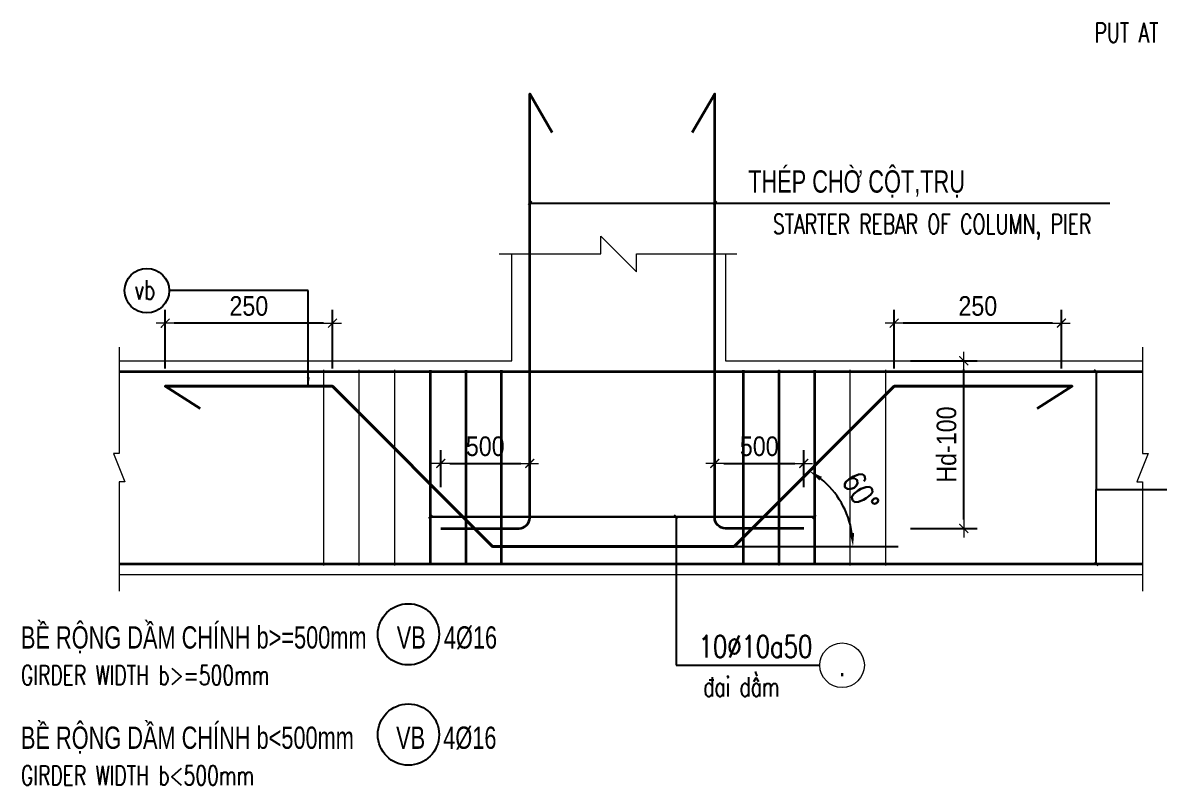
# Model space of a CAD drawing. Header units: millimetres. Extents: x 408913 to 1237273, y -191467 to -86666.
# Drawn here: x 662366 to 675143, y -165539 to -156973 of the extents above; entities that cross this region are included whole.
import ezdxf
from ezdxf.enums import TextEntityAlignment as Align

# ---------------------------------------------------------------- set-up
doc = ezdxf.new("R2010")
doc.units = ezdxf.units.MM
doc.header["$LTSCALE"] = 35
doc.header["$PDMODE"] = 3
for name, color, linetype, lineweight in [('00-TT.Dim', 8, 'Continuous', 13), ('00-TT.Text', 4, 'Continuous', 13), ('KC-THEP', 6, 'Continuous', 40), ('NDC_S_CONTINUOUS', 3, 'Continuous', 20), ('NDC_S_DIM', 1, 'Continuous', 9), ('NDC_S_ENG TEXT', 2, 'Continuous', 9), ('NDC_S_LEADER', 1, 'Continuous', 9), ('NDC_S_REBAR', 4, 'Continuous', 35), ('NDC_S_REBAR NO.', 7, 'Continuous', 20), ('NDC_S_STIRRUP', 4, 'Continuous', 15), ('NDC_S_THIN LINE', 8, 'Continuous', 5), ('NDC_S_VN TEXT', 7, 'Continuous', 9)]:
    doc.layers.add(name, color=color, linetype=linetype, lineweight=lineweight)
for name, color, linetype in [('DIM', 1, 'Continuous'), ('Dimension', 253, 'Continuous'), ('Leader', 6, 'Continuous')]:
    doc.layers.add(name, color=color, linetype=linetype)
doc.styles.add('Arial', font='arial.ttf', dxfattribs={"width": 0.6})
doc.styles.add('NDC_ARIAL', font='arial.ttf', dxfattribs={"width": 0.85})
doc.styles.add('NDC_ROMANS', font='romans.shx', dxfattribs={"width": 0.8})
doc.styles.add('VN-RO', font='romans.shx', dxfattribs={"width": 0.8, "bigfont": 'vns.shx'})
doc.styles.add('vnsimli 0.7', font='vnsimli.shx', dxfattribs={"width": 0.65})
doc.dimstyles.new('1-100', dxfattribs={"dimscale": 100, "dimtxt": 2.5, "dimasz": 1.5, "dimexe": 1.25, "dimexo": 1.25, "dimgap": 1.25, "dimtad": 1, "dimdec": 0, "dimzin": 1, "dimdsep": 46, "dimtxsty": 'VN-RO', "dimblk": 'ARCHTICK', "dimcen": 0.09, "dimdle": 1.25, "dimclrd": 256, "dimclre": 256, "dimclrt": 7, "dimadec": 0, "dimazin": 0, "dimtfac": 1, "dimtdec": 0, "dimtix": 1, "dimtmove": 0, "dimatfit": 3, "dimfxl": 1.25, "dimtolj": 1, "dimtzin": 1, "dimarcsym": 0})
doc.dimstyles.new('NDC_1-100', dxfattribs={"dimscale": 100, "dimtxt": 2.2, "dimasz": 1, "dimexe": 1.5, "dimexo": 2, "dimgap": 0.8, "dimtad": 1, "dimdec": 0, "dimdsep": 46, "dimtxsty": 'NDC_ARIAL', "dimblk": 'DIMMARK', "dimcen": 49999.938995, "dimdle": 1.5, "dimclrd": 1, "dimclre": 1, "dimclrt": 3, "dimadec": 0, "dimazin": 0, "dimtfac": 1, "dimtdec": 0, "dimtix": 1, "dimtmove": 2, "dimatfit": 3, "dimfxl": 1, "dimarcsym": 0})
doc.dimstyles.new('NDC_1-25', dxfattribs={"dimscale": 25, "dimtxt": 2.5, "dimasz": 1, "dimexe": 1.5, "dimexo": 0, "dimgap": 0.8, "dimtad": 1, "dimdec": 0, "dimdsep": 46, "dimtxsty": 'NDC_ARIAL', "dimblk": 'DIMMARK', "dimcen": 49999.938995, "dimdle": 1.5, "dimclrd": 1, "dimclre": 1, "dimclrt": 3, "dimadec": 0, "dimazin": 0, "dimtfac": 1, "dimtdec": 0, "dimtix": 1, "dimtmove": 2, "dimatfit": 3, "dimfxl": 8, "dimarcsym": 0})

# ---------------------------------------------------------------- blocks, each defined once
blk = doc.blocks.new('DIMMARK')
at = {"layer": 'NDC_S_DIM', "color": 1}
blk.add_line((-1.5, 0), (1, 0), dxfattribs=at)
at = {"layer": 'NDC_S_DIM', "color": 2, "const_width": 0.15}
blk.add_lwpolyline([(-0.5, -0.5), (0.5, 0.5)], dxfattribs=at)
blk = doc.blocks.new('*D210')
at = {"layer": 'DEFPOINTS', "color": 0, "ltscale": 30, "transparency": 16777216}
for p in [(671146, -161924), (670146, -162391), (671146, -162391)]:
    blk.add_point(p, dxfattribs=at)
at = {"layer": 'DIM', "color": 1, "lineweight": -2, "ltscale": 30, "transparency": 16777216}
for p, q in [((670146, -162191), (670146, -161774)), ((671146, -162191), (671146, -161774)), ((670246, -161924), (671046, -161924))]:
    blk.add_line(p, q, dxfattribs=at)
at = {"layer": 'DIM', "color": 1, "lineweight": -2, "ltscale": 30, "transparency": 16777216, "xscale": 100, "yscale": 100, "zscale": 100, "rotation": 180}
blk.add_blockref('DIMMARK', (670146, -161924), dxfattribs=at)
at = {"layer": 'DIM', "color": 1, "lineweight": -2, "ltscale": 30, "transparency": 16777216, "xscale": 100, "yscale": 100, "zscale": 100}
blk.add_blockref('DIMMARK', (671146, -161924), dxfattribs=at)
at = {"layer": 'DIM', "color": 3, "ltscale": 30, "transparency": 16777216, "insert": (670646, -161732), "char_height": 220, "attachment_point": 5, "style": 'NDC_ARIAL'}
blk.add_mtext('500', dxfattribs=at)
blk = doc.blocks.new('*D211')
at = {"layer": 'DEFPOINTS', "color": 0, "ltscale": 30, "transparency": 16777216}
for p in [(668066, -161924), (667066, -162391), (668066, -162391)]:
    blk.add_point(p, dxfattribs=at)
at = {"layer": 'DIM', "color": 1, "lineweight": -2, "ltscale": 30, "transparency": 16777216}
for p, q in [((667066, -162191), (667066, -161774)), ((668066, -162191), (668066, -161774)), ((667166, -161924), (667966, -161924))]:
    blk.add_line(p, q, dxfattribs=at)
at = {"layer": 'DIM', "color": 1, "lineweight": -2, "ltscale": 30, "transparency": 16777216, "xscale": 100, "yscale": 100, "zscale": 100, "rotation": 180}
blk.add_blockref('DIMMARK', (667066, -161924), dxfattribs=at)
at = {"layer": 'DIM', "color": 1, "lineweight": -2, "ltscale": 30, "transparency": 16777216, "xscale": 100, "yscale": 100, "zscale": 100}
blk.add_blockref('DIMMARK', (668066, -161924), dxfattribs=at)
at = {"layer": 'DIM', "color": 3, "ltscale": 30, "transparency": 16777216, "insert": (667566, -161732), "char_height": 220, "attachment_point": 5, "style": 'NDC_ARIAL'}
blk.add_mtext('500', dxfattribs=at)
blk = doc.blocks.new('*D212')
at = {"layer": 'DEFPOINTS', "color": 0, "ltscale": 30, "transparency": 16777216}
for p in [(672145, -160770), (672945, -160770), (672145, -162654)]:
    blk.add_point(p, dxfattribs=at)
at = {"layer": 'DIM', "color": 1, "lineweight": -2, "ltscale": 30, "transparency": 16777216}
for p, q in [((672345, -160770), (673095, -160770)), ((672945, -162554), (672945, -160870)), ((672345, -162654), (673095, -162654))]:
    blk.add_line(p, q, dxfattribs=at)
at = {"layer": 'DIM', "color": 1, "lineweight": -2, "ltscale": 30, "transparency": 16777216, "xscale": 100, "yscale": 100, "zscale": 100}
for p, rotation in [((672945, -160770), 90), ((672945, -162654), 270)]:
    blk.add_blockref('DIMMARK', p, dxfattribs=dict(at, rotation=rotation))
at = {"layer": 'DIM', "color": 3, "ltscale": 30, "transparency": 16777216, "insert": (672752, -161712), "char_height": 220, "attachment_point": 5, "rotation": 90, "style": 'NDC_ARIAL'}
blk.add_mtext('Hd-100', dxfattribs=at)
blk = doc.blocks.new('*U53')
blk.add_circle((2.5, 0), 2.5)
at = {"layer": 'NDC_S_VN TEXT', "color": 3, "style": 'NDC_ROMANS', "width": 0.75}
blk.add_attdef('DK2', text='', height=2.5, dxfattribs=at).set_placement((-0.85, 0.85), align=Align.RIGHT)
at = {"layer": 'NDC_S_VN TEXT', "color": 7, "style": 'Arial', "width": 0.8}
blk.add_attdef('SH3', text='', height=2.5, dxfattribs=at).set_placement((2.5, 0), align=Align.MIDDLE)
blk = doc.blocks.new('*D278')
at = {"layer": 'DEFPOINTS', "color": 0, "transparency": 16777216}
for p in [(671625, -161294), (671641, -162521), (670811, -162704), (670137, -162855), (672360, -162855)]:
    blk.add_point(p, dxfattribs=at)
at = {"layer": 'Dimension', "lineweight": -2, "transparency": 16777216}
blk.add_arc((670724, -162855), 976, 8.8155, 51.1845, dxfattribs=at)
at = {"layer": 'Dimension', "transparency": 16777216}
for points in [[(671322, -162115), (671350, -162074), (671212, -162010)], [(671713, -162704), (671663, -162707), (671700, -162855)]]:
    blk.add_solid(points, dxfattribs=at)
at = {"layer": 'Dimension', "color": 7, "transparency": 16777216, "insert": (671786, -162242), "char_height": 250, "attachment_point": 5, "rotation": 300, "style": 'VN-RO'}
blk.add_mtext('\\A1;60°', dxfattribs=at)
blk = doc.blocks.new('*D282')
at = {"layer": 'DEFPOINTS', "color": 0, "ltscale": 30, "transparency": 16777216}
for p in [(663968, -160348), (663968, -161057), (665848, -161057)]:
    blk.add_point(p, dxfattribs=at)
at = {"layer": 'DIM', "color": 1, "lineweight": -2, "ltscale": 30, "transparency": 16777216}
for p, q in [((663968, -160857), (663968, -160198)), ((665848, -160857), (665848, -160198)), ((665748, -160348), (664068, -160348))]:
    blk.add_line(p, q, dxfattribs=at)
at = {"layer": 'DIM', "color": 1, "lineweight": -2, "ltscale": 30, "transparency": 16777216, "xscale": 100, "yscale": 100, "zscale": 100, "rotation": 180}
blk.add_blockref('DIMMARK', (663968, -160348), dxfattribs=at)
at = {"layer": 'DIM', "color": 1, "lineweight": -2, "ltscale": 30, "transparency": 16777216, "xscale": 100, "yscale": 100, "zscale": 100}
blk.add_blockref('DIMMARK', (665848, -160348), dxfattribs=at)
at = {"layer": 'DIM', "color": 3, "ltscale": 30, "transparency": 16777216, "insert": (664908, -160156), "char_height": 220, "attachment_point": 5, "style": 'NDC_ARIAL'}
blk.add_mtext('250', dxfattribs=at)
blk = doc.blocks.new('*D283')
at = {"layer": 'DEFPOINTS', "color": 0, "ltscale": 30, "transparency": 16777216}
for p in [(672163, -160348), (672163, -161057), (674043, -161057)]:
    blk.add_point(p, dxfattribs=at)
at = {"layer": 'DIM', "color": 1, "lineweight": -2, "ltscale": 30, "transparency": 16777216}
for p, q in [((672163, -160857), (672163, -160198)), ((674043, -160857), (674043, -160198)), ((673943, -160348), (672263, -160348))]:
    blk.add_line(p, q, dxfattribs=at)
at = {"layer": 'DIM', "color": 1, "lineweight": -2, "ltscale": 30, "transparency": 16777216, "xscale": 100, "yscale": 100, "zscale": 100, "rotation": 180}
blk.add_blockref('DIMMARK', (672163, -160348), dxfattribs=at)
at = {"layer": 'DIM', "color": 1, "lineweight": -2, "ltscale": 30, "transparency": 16777216, "xscale": 100, "yscale": 100, "zscale": 100}
blk.add_blockref('DIMMARK', (674043, -160348), dxfattribs=at)
at = {"layer": 'DIM', "color": 3, "ltscale": 30, "transparency": 16777216, "insert": (673103, -160156), "char_height": 220, "attachment_point": 5, "style": 'NDC_ARIAL'}
blk.add_mtext('250', dxfattribs=at)

msp = doc.modelspace()

# ---------------------------------------------------------------- linework, layer by layer
msp.add_circle((663761.9, -159982.6), 250)
at = {"layer": '00-TT.Dim'}
for points in [[(663450.6, -160619.2), (663450.6, -161810.5), (663386.6, -161810.5), (663514.6, -162130.5), (663450.6, -162130.5), (663450.6, -163356.8)], [(674954.7, -160619.2), (674954.7, -161810.5), (675018.7, -161810.5), (674890.7, -162130.5), (674954.7, -162130.5), (674954.7, -163356.8)]]:
    msp.add_lwpolyline(points, dxfattribs=at)
at = {"layer": 'KC-THEP', "color": 4, "linetype": 'Continuous'}
msp.add_lwpolyline([(664359.7, -161305.6), (663967.7, -161057.2), (665847.7, -161057.2), (667645.6, -162855), (670365.6, -162855), (672163.4, -161057.2), (674163.4, -161057.2), (673771.4, -161305.6)], dxfattribs=at)
at = {"layer": 'Leader', "ltscale": 2000}
msp.add_line((670179.8, -162855), (672206.8, -162855), dxfattribs=at)
at = {"layer": 'Leader'}
for centre in [(666702.1, -163843.5), (666702.1, -164970)]:
    msp.add_circle(centre, 344.4, dxfattribs=at)
at = {"layer": 'NDC_S_CONTINUOUS', "ltscale": 0.005}
msp.add_line((670265.6, -159570.5), (670265.6, -160770.5), dxfattribs=at)
for points in [[(663450.6, -160770.5), (667865.6, -160770.5), (667865.6, -159570.5)], [(670265.6, -160770.5), (674954.7, -160770.5)], [(663450.6, -163170.5), (674954.7, -163170.5)]]:
    msp.add_lwpolyline(points, dxfattribs=at)
at = {"layer": 'NDC_S_DIM', "ltscale": 0.005}
msp.add_lwpolyline([(667720.7, -159570.5), (668865.6, -159570.5), (668865.6, -159370.5), (669265.6, -159770.5), (669265.6, -159570.5), (670392.4, -159570.5)], dxfattribs=at)
at = {"layer": 'NDC_S_REBAR'}
for p, q in [((666945.6, -160874.5), (666945.6, -163066.5)), ((667345.6, -160874.5), (667345.6, -163066.5)), ((667745.6, -160874.5), (667745.6, -163066.5)), ((670465.6, -160874.5), (670465.6, -163066.5)), ((670865.6, -160874.5), (670865.6, -163066.5)), ((671265.6, -160874.5), (671265.6, -163066.5))]:
    msp.add_line(p, q, dxfattribs=at)
at = {"layer": 'NDC_S_REBAR', "ltscale": 0.005}
for points in [[(667065.6, -162654), (667945.6, -162654, 0.4142136), (668065.6, -162534), (668065.6, -157770.5), (668319.4, -158205.7)], [(671145.6, -162654), (670265.6, -162654, -0.4142136), (670145.6, -162534), (670145.6, -157770.5), (669891.7, -158205.7)]]:
    msp.add_lwpolyline(points, format="xyb", dxfattribs=at)
for points in [[(663450.6, -160890.5), (674954.7, -160890.5)], [(663450.6, -163050.5), (674954.7, -163050.5)]]:
    msp.add_lwpolyline(points, dxfattribs=at)
at = {"layer": 'NDC_S_STIRRUP', "ltscale": 37.5}
for p, q in [((665745.6, -160870.5), (665745.6, -163070.5)), ((666145.6, -160870.5), (666145.6, -163070.5)), ((666545.6, -160870.5), (666545.6, -163070.5)), ((670865.6, -160870.5), (670865.6, -163070.5)), ((671665.6, -160870.5), (671665.6, -163070.5)), ((672065.6, -160870.5), (672065.6, -163070.5))]:
    msp.add_line(p, q, dxfattribs=at)

# ---------------------------------------------------------------- block references
at = {"layer": 'NDC_S_THIN LINE', "ltscale": 0.005, "xscale": 100, "yscale": 100, "zscale": 100}
msp.add_blockref('*U53', (671327.3, -164190.5), dxfattribs=at).add_auto_attribs({'SH3': '.', 'DK2': '10%%c10a50'})

# ---------------------------------------------------------------- texts
at = {"layer": '00-TT.Text', "color": 90, "ltscale": 0.015, "style": 'vnsimli 0.7', "width": 0.7}
for s, p in [('vb', (663624.3, -160083.2)), ('®ai dÇm', (670016.5, -164542.4))]:
    msp.add_text(s, height=219.41, dxfattribs=at).set_placement(p)
at = {"layer": 'NDC_S_ENG TEXT', "style": 'NDC_ROMANS', "width": 0.7}
for s, p in [('PUT AT LEAST 10 STIRRUP %%C10a50', (674415.7, -157193.1)), ('GIRDER WIDTH b>=500mm', (662346.4, -164412.4)), ('GIRDER WIDTH b<500mm', (662346.4, -165539))]:
    msp.add_text(s, height=220, dxfattribs=at).set_placement(p)
msp.add_text('STARTER REBAR OF COLUMN, PIER', height=220, dxfattribs=at).set_placement((672588.5, -159234.9), align=Align.MIDDLE_CENTER)
at = {"layer": 'NDC_S_REBAR NO.', "style": 'NDC_ARIAL', "width": 0.7}
msp.add_text('THÉP CHỜ CỘT,TRỤ', height=250, dxfattribs=at).set_placement((671740.2, -158756.4), align=Align.MIDDLE_CENTER)
for s, p in [('BỀ RỘNG DẦM CHÍNH b>=500mm     VB   4%%C16', (662346.4, -164003.4)), ('BỀ RỘNG DẦM CHÍNH b<500mm       VB   4%%C16', (662346.4, -165129.9))]:
    msp.add_text(s, height=250, dxfattribs=at).set_placement(p)

# ---------------------------------------------------------------- dimensions: what is measured, and where the dimension line sits
at = {"layer": 'DIM', "ltscale": 30}
for base, p1, p2, text, picture, middle in [((663967.7, -160348), (665847.7, -161057.2), (663967.7, -161057.2), '250', '*D282', (664907.7, -160155.7)), ((672163.4, -160348), (674043.4, -161057.2), (672163.4, -161057.2), '250', '*D283', (673103.4, -160155.7)), ((668065.6, -161923.9), (667065.6, -162390.8), (668065.6, -162390.8), '500', '*D211', (667565.6, -161731.6)), ((671145.6, -161923.9), (670145.6, -162390.8), (671145.6, -162390.8), '500', '*D210', (670645.6, -161731.6))]:
    dim = msp.add_linear_dim(base=base, p1=p1, p2=p2, text=text, dimstyle='NDC_1-100', dxfattribs=at)
    dim.commit()
    dim.dimension.update_dxf_attribs({"geometry": picture, "text_midpoint": middle})
dim = msp.add_linear_dim(base=(672944.7, -160770.5), p1=(672145.3, -162654), p2=(672145.3, -160770.5), angle=90, text='Hd-100', dimstyle='NDC_1-100', dxfattribs=at)
dim.commit()
dim.dimension.update_dxf_attribs({"geometry": '*D212', "text_midpoint": (672752.4, -161712.2)})
at = {"layer": 'Dimension'}
dim = msp.add_angular_dim_2l(base=(671641, -162521.3), line1=((670137.4, -162855), (672359.9, -162855)), line2=((671625.3, -161293.9), (670811.4, -162703.6)), dimstyle='1-100', override={"dimsah": 1}, dxfattribs=at)
dim.commit()
dim.dimension.update_dxf_attribs({"geometry": '*D278', "text_midpoint": (671785.6, -162242.1)})

# ---------------------------------------------------------------- leaders
at = {"layer": 'DIM', "ltscale": 30}
msp.add_leader([(665576, -161057.2), (665576, -159982.6), (664011.9, -159982.6)], dimstyle='NDC_1-100', dxfattribs=at)
at = {"layer": 'NDC_S_LEADER'}
for points in [[(668065.6, -159001.7), (673006.9, -159001.7)], [(670145.6, -159001.7), (674588.7, -159001.7)], [(674432.2, -160890.5), (674432.2, -162215), (677893.2, -162215)], [(674432.2, -163050.5), (674432.2, -162215), (679084.5, -162215)], [(666945.6, -162524.7), (671265.6, -162524.7)], [(671265.6, -162524.7), (666945.6, -162524.7)], [(669713.2, -162524.7), (669713.2, -164190.5), (671327.3, -164190.5)]]:
    msp.add_leader(points, dimstyle='NDC_1-25', override={"dimasz": 1.5, "dimtad": 0, "dimldrblk": 'Oblique'}, dxfattribs=at)

doc.saveas('drawing.dxf')
